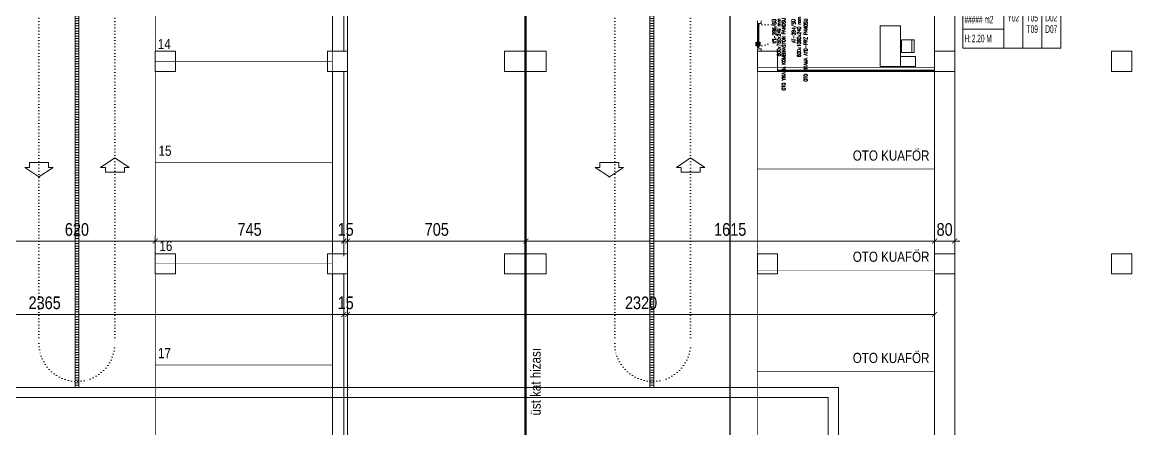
# Model space of a CAD drawing. Header units: metres. Extents: x -17822 to 152406, y -4219 to 19791.
# Drawn here: x 5534 to 9920, y 188 to 1795 of the extents above; entities that cross this region are included whole.
import ezdxf
from ezdxf.enums import TextEntityAlignment as Align

# ---------------------------------------------------------------- set-up
doc = ezdxf.new("R2010")
doc.units = ezdxf.units.M
doc.header["$LTSCALE"] = 100
doc.header["$MEASUREMENT"] = 0
for name, pattern in [('DOT2', [0.125, 0, -0.125]), ('DOT5', [0.75, 0, -0.75]), ('HIDDEN', [0.375, 0.25, -0.125])]:
    doc.linetypes.add(name, pattern=pattern)
doc.layers.get('0').update_dxf_attribs({"color": 9, "lineweight": 9})
for name, color, linetype, lineweight in [('00', 9, 'Continuous', 9), ('01', 9, 'Continuous', 9), ('05', 9, 'Continuous', 9), ('06B', 9, 'Continuous', 9), ('06D', 9, 'Continuous', 9), ('10', 9, 'Continuous', 9), ('15', 9, 'Continuous', 9), ('20', 9, 'DOT2', 9), ('21', 9, 'Continuous', 9), ('21_mahal200', 9, 'Continuous', 9), ('25', 9, 'Continuous', 9), ('E-AYDINLATMA VE PRİZ PANOSU', 7, 'Continuous', 30), ('E-KABLO', 7, 'Continuous', 30)]:
    doc.layers.add(name, color=color, linetype=linetype, lineweight=lineweight)
doc.styles.add('Arial', font='arial.ttf', dxfattribs={"height": 2.5})
doc.styles.add('E-YAZI', font='txttw.shx')
doc.styles.add('MuuM_TEXT-STANDART', font='ARIALN.TTF')
doc.dimstyles.new('MuuM_DIM200', dxfattribs={"dimscale": 20, "dimtxt": 2, "dimasz": 1, "dimexe": 1, "dimexo": 1, "dimgap": 1, "dimtad": 1, "dimdec": 1, "dimrnd": 0.5, "dimdsep": 46, "dimtxsty": 'MuuM_TEXT-STANDART', "dimblk": 'ARCHTICK', "dimcen": 0, "dimdle": 0.15, "dimclrd": 256, "dimclre": 256, "dimclrt": 256, "dimadec": 0, "dimazin": 0, "dimtfac": 5, "dimtdec": 1, "dimtix": 1, "dimtmove": 2, "dimatfit": 3, "dimldrblk": 'DOT', "dimfxl": 3, "dimfxlon": 1, "dimtolj": 1, "dimlwd": -1, "dimlwe": -1, "dimarcsym": 0})

# ---------------------------------------------------------------- blocks, each defined once
blk = doc.blocks.new('p-kolon_80x80')
blk.add_lwpolyline([(-40, -40), (40, -40), (40, 40), (-40, 40)], close=True)
blk = doc.blocks.new('2.bod.sitatik')
at = {"layer": '01'}
for p in [(6100, -6990), (6780, -6990), (7480, -6990), (7565, -6990), (8480, -6990), (9180, -6990), (9880, -6990), (6100, -7790), (6780, -7790), (7480, -7790), (7565, -7790), (8480, -7790), (9180, -7790), (9880, -7790)]:
    blk.add_blockref('p-kolon_80x80', p, dxfattribs=at)
blk = doc.blocks.new('p-işyeri')
at = {"color": 0, "const_width": 2}
blk.add_lwpolyline([(200, 0), (200, 700), (-200, 700), (-200, 0)], close=True, dxfattribs=at)
blk = doc.blocks.new('p-birim')
blk.add_lwpolyline([(0, 0), (1, 0), (1, 1), (0, 1)], close=True)
blk = doc.blocks.new('p-sandalye-03')
for points in [[(-5, -25.1), (-5, 24.9), (-55, 24.9), (-55, -25.1), (-5, -25.1)], [(-55, 24.9), (-45, 24.9), (-45, -25.1), (-55, -25.1)]]:
    blk.add_lwpolyline(points)
blk.add_point((0, -0.1))
blk = doc.blocks.new('m-calisma unitesi 02')
at = {"ltscale": 0.5}
blk.add_lwpolyline([(-160, 140), (-160, 80), (-120, 80), (-120, 140)], close=True, dxfattribs=at)
blk.add_lwpolyline([(0, 80), (0, 0), (-160, 0), (-160, 80)], close=True)
at = {"linetype": 'DOT5'}
blk.add_lwpolyline([(-160, 80), (-160, 80)], dxfattribs=at)
at = {"rotation": 270}
blk.add_blockref('p-sandalye-03', (-80, 80), dxfattribs=at)
blk = doc.blocks.new('p-al-01')
at = {"layer": '06B'}
for points in [[(27, 4.3), (27, 10.6), (42, 10.6), (42, 8.7), (29.3, 8.7), (29.3, 8.7), (29.3, 4.3), (27, 4.3)], [(27, -0.7), (27, -6.9), (42, -6.9), (42, -5), (29.3, -5), (29.3, -5), (29.3, -0.7), (27, -0.7)]]:
    blk.add_lwpolyline(points, dxfattribs=at)
at = {"layer": '06D'}
for p, q in [((115.7, 4.3), (28.8, 4.3)), ((28.8, -0.7), (115.7, -0.7))]:
    blk.add_line(p, q, dxfattribs=at)
at = {"layer": '10'}
for points in [[(25.7, -0.7), (25.7, 4.3), (20.7, 4.3), (20.7, -0.7)], [(30.7, -0.7), (30.7, 4.3), (25.7, 4.3), (25.7, -0.7)], [(110.7, -0.7), (110.7, 4.3), (105.7, 4.3), (105.7, -0.7)], [(115.7, -0.7), (115.7, 4.3), (110.7, 4.3), (110.7, -0.7)]]:
    blk.add_lwpolyline(points, close=True, dxfattribs=at)
at = {"layer": '15'}
blk.add_lwpolyline([(105.7, 1.8), (30.7, 1.8)], dxfattribs=at)
at = {"layer": '20'}
blk.add_lwpolyline([(110.7, -0.7), (110.7, -85.7)], dxfattribs=at)
blk.add_arc((110.7, -0.7), 85, 180, 270, dxfattribs=at)
blk = doc.blocks.new('p-ızgara')
at = {"layer": '06D'}
h = blk.add_hatch(dxfattribs=at)
h.set_pattern_fill('_USER', color=252, scale=10, angle=180, style=0, pattern_type=0)
h.set_pattern_definition([(180, (20, -8630), (-1e-15, -10), [])])
h.paths.add_polyline_path([(5742.5, -4975), (5742.5, -8278.5), (5757.5, -8278.5), (5757.5, -4975)])
h = blk.add_hatch(dxfattribs=at)
h.set_pattern_fill('_USER', color=252, scale=10, angle=180, style=0, pattern_type=0)
h.set_pattern_definition([(180, (20, -8630), (-1e-15, -10), [])])
h.paths.add_polyline_path([(8015, -4975), (8015, -8278.5), (8030, -8278.5), (8030, -4975)])
for points in [[(5742.5, -4975), (5742.5, -8278.5), (5757.5, -8278.5), (5757.5, -4975)], [(8015, -4975), (8015, -8278.5), (8030, -8278.5), (8030, -4975)]]:
    blk.add_lwpolyline(points, close=True, dxfattribs=at)
blk = doc.blocks.new('prf-10x10')
blk.add_lwpolyline([(-5, -5), (5, -5), (5, 5), (-5, 5)], close=True)
at = {"color": 255}
blk.add_solid([(-5, -5), (5, -5), (-5, 5), (5, 5)], dxfattribs=at)
at = {"layer": '10'}
blk.add_point((0, 0), dxfattribs=at)
blk = doc.blocks.new('p-dog-ser-620')
at = {"layer": '06D'}
for points in [[(-620, 5), (-5, 5)], [(-620, 0), (-5, 0)]]:
    blk.add_lwpolyline(points, dxfattribs=at)
at = {"layer": '15'}
blk.add_lwpolyline([(-620, 2.5), (-5, 2.5)], dxfattribs=at)
at = {"layer": '10', "xscale": 0.5, "yscale": 0.5, "rotation": 90}
for p in [(-617.5, 2.5), (-460, 2.5), (-305, 2.5), (-155, 2.5), (-2.5, 2.5)]:
    blk.add_blockref('prf-10x10', p, dxfattribs=at)
blk = doc.blocks.new('_ArchTick')
at = {"color": 0, "linetype": 'ByBlock', "const_width": 0.15}
blk.add_lwpolyline([(-0.5, -0.5), (0.5, 0.5)], dxfattribs=at)
blk = doc.blocks.new('*D515')
at = {"layer": '25', "transparency": 16777216}
for p, q in [((5440, -32440.8), (5440, -32360.8)), ((6060, -32440.8), (6060, -32360.8)), ((5437, -32380.8), (6063, -32380.8))]:
    blk.add_line(p, q, dxfattribs=at)
at = {"layer": '25', "transparency": 16777216, "xscale": 20, "yscale": 20, "zscale": 20, "rotation": 180}
blk.add_blockref('_ArchTick', (5440, -32380.8), dxfattribs=at)
at = {"layer": '25', "transparency": 16777216, "xscale": 20, "yscale": 20, "zscale": 20}
blk.add_blockref('_ArchTick', (6060, -32380.8), dxfattribs=at)
at = {"layer": '25', "transparency": 16777216, "insert": (5750, -32335.2), "char_height": 50, "attachment_point": 5, "style": 'MuuM_TEXT-STANDART'}
blk.add_mtext('\\A1;620', dxfattribs=at)
blk = doc.blocks.new('_Dot')
at = {"color": 0, "linetype": 'ByBlock', "lineweight": -2}
blk.add_line((-0.5, 0), (-1, 0), dxfattribs=at)
at = {"color": 0, "linetype": 'ByBlock', "const_width": 0.5}
blk.add_lwpolyline([(-0.25, 0, 1), (0.25, 0, 1)], format="xyb", close=True, dxfattribs=at)
blk = doc.blocks.new('*D516')
at = {"layer": '25', "transparency": 16777216}
for p, q in [((6060, -32440.8), (6060, -32360.8)), ((6805, -32410.8), (6805, -32360.8)), ((6057, -32380.8), (6808, -32380.8))]:
    blk.add_line(p, q, dxfattribs=at)
at = {"layer": '25', "transparency": 16777216, "xscale": 20, "yscale": 20, "zscale": 20, "rotation": 180}
blk.add_blockref('_ArchTick', (6060, -32380.8), dxfattribs=at)
at = {"layer": '25', "transparency": 16777216, "xscale": 20, "yscale": 20, "zscale": 20}
blk.add_blockref('_ArchTick', (6805, -32380.8), dxfattribs=at)
at = {"layer": '25', "transparency": 16777216, "insert": (6432.5, -32335.3), "char_height": 50, "attachment_point": 5, "style": 'MuuM_TEXT-STANDART'}
blk.add_mtext('\\A1;745', dxfattribs=at)
blk = doc.blocks.new('*D517')
at = {"layer": '25', "transparency": 16777216}
for p, q in [((6805, -32440.8), (6805, -32360.8)), ((6820, -32410.8), (6820, -32360.8)), ((6805, -32380.8), (6785, -32380.8)), ((6805, -32380.8), (6820, -32380.8)), ((6820, -32380.8), (6840, -32380.8))]:
    blk.add_line(p, q, dxfattribs=at)
at = {"layer": '25', "transparency": 16777216, "xscale": 20, "yscale": 20, "zscale": 20}
blk.add_blockref('_ArchTick', (6805, -32380.8), dxfattribs=at)
at = {"layer": '25', "transparency": 16777216, "xscale": 20, "yscale": 20, "zscale": 20, "rotation": 180}
blk.add_blockref('_ArchTick', (6820, -32380.8), dxfattribs=at)
at = {"layer": '25', "transparency": 16777216, "insert": (6812.5, -32335.2), "char_height": 50, "attachment_point": 5, "style": 'MuuM_TEXT-STANDART'}
blk.add_mtext('\\A1;15', dxfattribs=at)
blk = doc.blocks.new('*D518')
at = {"layer": '25', "transparency": 16777216}
for p, q in [((6820, -32440.8), (6820, -32360.8)), ((7525, -32440.8), (7525, -32360.8)), ((6817, -32380.8), (7528, -32380.8))]:
    blk.add_line(p, q, dxfattribs=at)
at = {"layer": '25', "transparency": 16777216, "xscale": 20, "yscale": 20, "zscale": 20, "rotation": 180}
blk.add_blockref('_ArchTick', (6820, -32380.8), dxfattribs=at)
at = {"layer": '25', "transparency": 16777216, "xscale": 20, "yscale": 20, "zscale": 20}
blk.add_blockref('_ArchTick', (7525, -32380.8), dxfattribs=at)
at = {"layer": '25', "transparency": 16777216, "insert": (7172.5, -32335.2), "char_height": 50, "attachment_point": 5, "style": 'MuuM_TEXT-STANDART'}
blk.add_mtext('\\A1;705', dxfattribs=at)
blk = doc.blocks.new('*D519')
at = {"layer": '25', "transparency": 16777216}
for p, q in [((7525, -32440.8), (7525, -32360.8)), ((9140, -32440.8), (9140, -32360.8)), ((7522, -32380.8), (9143, -32380.8))]:
    blk.add_line(p, q, dxfattribs=at)
at = {"layer": '25', "transparency": 16777216, "xscale": 20, "yscale": 20, "zscale": 20, "rotation": 180}
blk.add_blockref('_ArchTick', (7525, -32380.8), dxfattribs=at)
at = {"layer": '25', "transparency": 16777216, "xscale": 20, "yscale": 20, "zscale": 20}
blk.add_blockref('_ArchTick', (9140, -32380.8), dxfattribs=at)
at = {"layer": '25', "transparency": 16777216, "insert": (8332.5, -32335.2), "char_height": 50, "attachment_point": 5, "style": 'MuuM_TEXT-STANDART'}
blk.add_mtext('\\A1;1615', dxfattribs=at)
blk = doc.blocks.new('*D520')
at = {"layer": '25', "transparency": 16777216}
for p, q in [((9140, -32440.8), (9140, -32360.8)), ((9220, -32410.8), (9220, -32360.8)), ((9140, -32380.8), (9120, -32380.8)), ((9140, -32380.8), (9220, -32380.8)), ((9220, -32380.8), (9240, -32380.8))]:
    blk.add_line(p, q, dxfattribs=at)
at = {"layer": '25', "transparency": 16777216, "xscale": 20, "yscale": 20, "zscale": 20}
blk.add_blockref('_ArchTick', (9140, -32380.8), dxfattribs=at)
at = {"layer": '25', "transparency": 16777216, "xscale": 20, "yscale": 20, "zscale": 20, "rotation": 180}
blk.add_blockref('_ArchTick', (9220, -32380.8), dxfattribs=at)
at = {"layer": '25', "transparency": 16777216, "insert": (9180, -32335.2), "char_height": 50, "attachment_point": 5, "style": 'MuuM_TEXT-STANDART'}
blk.add_mtext('\\A1;80', dxfattribs=at)
blk = doc.blocks.new('*D522')
at = {"layer": '25', "transparency": 16777216}
for p, q in [((4437, -32670.8), (6808, -32670.8)), ((4440, -32730.8), (4440, -32650.8)), ((6805, -32730.8), (6805, -32650.8))]:
    blk.add_line(p, q, dxfattribs=at)
at = {"layer": '25', "transparency": 16777216, "xscale": 20, "yscale": 20, "zscale": 20, "rotation": 180}
blk.add_blockref('_ArchTick', (4440, -32670.8), dxfattribs=at)
at = {"layer": '25', "transparency": 16777216, "xscale": 20, "yscale": 20, "zscale": 20}
blk.add_blockref('_ArchTick', (6805, -32670.8), dxfattribs=at)
at = {"layer": '25', "transparency": 16777216, "insert": (5622.5, -32625.3), "char_height": 50, "attachment_point": 5, "style": 'MuuM_TEXT-STANDART'}
blk.add_mtext('\\A1;2365', dxfattribs=at)
blk = doc.blocks.new('*D523')
at = {"layer": '25', "transparency": 16777216}
for p, q in [((9140, -32610.8), (9140, -32690.8)), ((6817, -32670.8), (9143, -32670.8)), ((6820, -32730.8), (6820, -32650.8))]:
    blk.add_line(p, q, dxfattribs=at)
at = {"layer": '25', "transparency": 16777216, "xscale": 20, "yscale": 20, "zscale": 20, "rotation": 180}
blk.add_blockref('_ArchTick', (6820, -32670.8), dxfattribs=at)
at = {"layer": '25', "transparency": 16777216, "xscale": 20, "yscale": 20, "zscale": 20}
blk.add_blockref('_ArchTick', (9140, -32670.8), dxfattribs=at)
at = {"layer": '25', "transparency": 16777216, "insert": (7980, -32625.3), "char_height": 50, "attachment_point": 5, "style": 'MuuM_TEXT-STANDART'}
blk.add_mtext('\\A1;2320', dxfattribs=at)
blk = doc.blocks.new('*D524')
at = {"layer": '25', "transparency": 16777216}
for p, q in [((6805, -32670.8), (6785, -32670.8)), ((6805, -32730.8), (6805, -32650.8)), ((6805, -32670.8), (6820, -32670.8)), ((6820, -32700.8), (6820, -32650.8)), ((6820, -32670.8), (6840, -32670.8))]:
    blk.add_line(p, q, dxfattribs=at)
at = {"layer": '25', "transparency": 16777216, "xscale": 20, "yscale": 20, "zscale": 20}
blk.add_blockref('_ArchTick', (6805, -32670.8), dxfattribs=at)
at = {"layer": '25', "transparency": 16777216, "xscale": 20, "yscale": 20, "zscale": 20, "rotation": 180}
blk.add_blockref('_ArchTick', (6820, -32670.8), dxfattribs=at)
at = {"layer": '25', "transparency": 16777216, "insert": (6812.5, -32625.3), "char_height": 50, "attachment_point": 5, "style": 'MuuM_TEXT-STANDART'}
blk.add_mtext('\\A1;15', dxfattribs=at)
blk = doc.blocks.new('0_arrow1')
at = {"linetype": 'ByBlock', "lineweight": -2}
blk.add_lwpolyline([(15, -22.5), (-15, -22.5), (-15, -15), (-22.5, -15), (0, 0), (22.5, -15), (15, -15)], close=True, dxfattribs=at)
blk.add_point((0, 0))
blk = doc.blocks.new('0_roomno2')
blk.add_lwpolyline([(19.38, -10.5), (0, -10.5), (0, 0), (19.38, 0)], close=True)
for points in [[(0, -3), (19.38, -3)], [(8.12, -3), (8.12, -10.5)], [(11.88, -3), (11.88, -10.5)], [(15.62, -3), (15.62, -10.5)], [(0, -6.75), (8.12, -6.75)]]:
    blk.add_lwpolyline(points)
at = {"style": 'MuuM_TEXT-STANDART', "width": 0.6}
blk.add_text('H:', height=1.5, dxfattribs=at).set_placement((0.35, -8.61), align=Align.MIDDLE_LEFT)
at = {"style": 'Arial'}
blk.add_attdef('ODANO', (0, 1.17), '', height=2, dxfattribs=at)
blk.add_attdef('MEKANADI', text='', height=2, dxfattribs=at).set_placement((0.35, -3), align=Align.BOTTOM_LEFT)
at = {"style": 'MuuM_TEXT-STANDART', "width": 0.6}
for tag, p in [('M2', (0.35, -4.88)), ('TEMIZTAVANYUKSEKLIGI', (1.8, -8.61))]:
    blk.add_attdef(tag, text='', height=1.5, dxfattribs=at).set_placement(p, align=Align.MIDDLE_LEFT)
for tag, p in [('YER01', (10, -4.5)), ('TAVAN01', (13.75, -4.5)), ('DUVAR01', (17.5, -4.5)), ('YER02', (10, -6.75)), ('TAVAN02', (13.75, -6.75)), ('DUVAR02', (17.5, -6.75)), ('YER03', (10, -9)), ('TAVAN03', (13.75, -9)), ('DUVAR03', (17.5, -9))]:
    blk.add_attdef(tag, text='', height=1.5, dxfattribs=at).set_placement(p, align=Align.MIDDLE_CENTER)
blk = doc.blocks.new('2.bod.Mimari')
at = {"layer": '00'}
for points in [[(6820, -6230), (6820, -6950), (6805, -6950), (6805, -6230)], [(9220, -6950), (9220, -6585), (9140, -6585), (9140, -6950)], [(8440, -6950), (8440, -6940), (8455, -6940), (8455, -6950)], [(6820, -7030), (6820, -7750), (6805, -7750), (6805, -7030)], [(9220, -7750), (9220, -7030), (9140, -7030), (9140, -7750)], [(6820, -7830), (6820, -8550), (6805, -8550), (6805, -7830)], [(9220, -8550), (9220, -7830), (9140, -7830), (9140, -8550)]]:
    blk.add_lwpolyline(points, close=True, dxfattribs=at)
blk.add_lwpolyline([(8455, -6830), (8455, -6840), (8440, -6840), (8440, -6830)], dxfattribs=at)
at = {"layer": '06D', "linetype": 'DOT2'}
for points in [[(5600, -4350), (5600, -7755), (5600, -8105)], [(5900, -4350), (5900, -7755), (5900, -8105)], [(7876.12, -4350), (7876.12, -7755), (7876.12, -8105)], [(8176.12, -4350), (8176.12, -7755), (8176.12, -8105)]]:
    blk.add_lwpolyline(points, dxfattribs=at)
at = {"layer": '06D'}
for points in [[(7520, -8550), (7520, -5430)], [(1942.5, -8278.51), (8760, -8278.51), (8760, -8733.51), (8720, -8733.51), (8720, -8318.51), (1942.5, -8318.51), (1942.5, -8278.51)]]:
    blk.add_lwpolyline(points, dxfattribs=at)
at = {"layer": '06D', "linetype": 'DOT2'}
for points in [[(5600, -8105, 1), (5900, -8105, 1)], [(7876.12, -8105, 1), (8176.12, -8105, 1)]]:
    blk.add_lwpolyline(points, format="xyb", dxfattribs=at)
at = {"layer": '20', "const_width": 5}
blk.add_lwpolyline([(7525, -8550), (7525, -4630)], dxfattribs=at)
at = {"rotation": 90}
blk.add_blockref('p-al-01', (8444.6, -6955.67), dxfattribs=at)
at = {"layer": '05', "xscale": -45, "yscale": 720}
for p in [(6805, -6950), (6805, -7750), (6805, -8550)]:
    blk.add_blockref('p-birim', p, dxfattribs=at)
at = {"layer": '05', "xscale": -1, "rotation": 270}
blk.add_blockref('m-calisma unitesi 02', (8925, -6850), dxfattribs=at)
at = {"layer": '06D'}
blk.add_blockref('p-ızgara', (0, 0), dxfattribs=at)
at = {"layer": '06D', "color": 89, "linetype": 'HIDDEN', "true_color": 0x2e4d23, "rotation": 90}
for p in [(6760, -6790), (6760, -7190), (9140, -7215), (6760, -7590), (9140, -7615), (6760, -7990), (9140, -8015), (6760, -8390), (9140, -8415)]:
    blk.add_blockref('p-işyeri', p, dxfattribs=at)
at = {"layer": '06D', "xscale": 2.5, "yscale": 2.5, "zscale": 2.5, "rotation": 180}
for p in [(5600, -7446.25), (7854.87, -7446.25)]:
    blk.add_blockref('0_arrow1', p, dxfattribs=at)
at = {"layer": '06D', "xscale": -2.5, "yscale": 2.5, "zscale": 2.5}
for p in [(5900, -7371.25), (8176.12, -7371.25)]:
    blk.add_blockref('0_arrow1', p, dxfattribs=at)
at = {"layer": '10'}
blk.add_blockref('p-dog-ser-620', (9140, -7030), dxfattribs=at)
at = {"layer": '21_mahal200'}
ref = blk.add_blockref('0_roomno2', (9251.56, -6727.16), dxfattribs=dict(at, xscale=20, yscale=20, zscale=20))
ref.add_attrib('ODANO', 'B2-33', (9251.56, -6703.76), dxfattribs={"layer": '0', "height": 40, "style": 'Arial'})
ref.add_attrib('MEKANADI', 'OFİS', dxfattribs={"layer": '0', "height": 40, "style": 'Arial'}).set_placement((9258.56, -6787.16), align=Align.BOTTOM_LEFT)
ref.add_attrib('M2', '##### m2', dxfattribs={"layer": '0', "height": 30, "style": 'MuuM_TEXT-STANDART', "width": 0.6}).set_placement((9258.56, -6824.66), align=Align.MIDDLE_LEFT)
ref.add_attrib('TEMIZTAVANYUKSEKLIGI', '2.20 M', dxfattribs={"layer": '0', "height": 30, "style": 'MuuM_TEXT-STANDART', "width": 0.6}).set_placement((9287.56, -6899.32), align=Align.MIDDLE_LEFT)
ref.add_attrib('YER01', 'Y02', dxfattribs={"layer": '0', "height": 30, "style": 'MuuM_TEXT-STANDART', "width": 0.6}).set_placement((9451.56, -6817.16), align=Align.MIDDLE_CENTER)
ref.add_attrib('TAVAN01', 'T05', dxfattribs={"layer": '0', "height": 30, "style": 'MuuM_TEXT-STANDART', "width": 0.6}).set_placement((9526.56, -6817.16), align=Align.MIDDLE_CENTER)
ref.add_attrib('DUVAR01', 'D02', dxfattribs={"layer": '0', "height": 30, "style": 'MuuM_TEXT-STANDART', "width": 0.6}).set_placement((9601.56, -6817.16), align=Align.MIDDLE_CENTER)
ref.add_attrib('TAVAN02', 'T09', dxfattribs={"layer": '0', "height": 30, "style": 'MuuM_TEXT-STANDART', "width": 0.6}).set_placement((9526.56, -6862.16), align=Align.MIDDLE_CENTER)
ref.add_attrib('DUVAR02', 'D07', dxfattribs={"layer": '0', "height": 30, "style": 'MuuM_TEXT-STANDART', "width": 0.6}).set_placement((9601.56, -6862.16), align=Align.MIDDLE_CENTER)
at = {"layer": '21', "style": 'MuuM_TEXT-STANDART'}
for s, p in [('14', (6070.08, -6952.98)), ('15', (6072.77, -7375)), ('OTO KUAFÖR', (8817.08, -7393.96)), ('16', (6076.33, -7751.34)), ('OTO KUAFÖR', (8817.08, -7793.96)), ('17', (6070.52, -8175)), ('OTO KUAFÖR', (8817.08, -8193.96))]:
    blk.add_text(s, height=40, dxfattribs=at).set_placement(p, align=Align.BOTTOM_LEFT)
blk.add_text('üst kat hizası', height=40, rotation=90, dxfattribs=at).set_placement((7583.38, -8389.95))
at = {"layer": '25'}
for base, p1, p2, picture, middle in [((6060, -7699.98), (5440, -7959.4), (6060, -7889.37), '*D515', (5750, -7654.45)), ((6805, -7699.98), (6060, -7959.4), (6805, -7750), '*D516', (6432.5, -7654.56)), ((6820, -7699.98), (6805, -7959.4), (6820, -7750), '*D517', (6812.5, -7654.46)), ((7525, -7699.98), (6820, -7959.4), (7525, -7889.37), '*D518', (7172.5, -7654.45)), ((9140, -7699.98), (7525, -7959.4), (9140, -7830), '*D519', (8332.5, -7654.45)), ((9220, -7699.98), (9140, -7830), (9220, -7750), '*D520', (9180, -7654.45)), ((9140, -7990), (6820, -8249.42), (9140, -7830), '*D523', (7980, -7944.47)), ((6805, -7990), (4440, -8249.42), (6805, -8179.39), '*D522', (5622.5, -7944.47)), ((6820, -7990), (6805, -8249.41), (6820, -8040.01), '*D524', (6812.5, -7944.47))]:
    dim = blk.add_linear_dim(base=base, p1=p1, p2=p2, dimstyle='MuuM_DIM200', override={"dimtxt": 2.5}, dxfattribs=at)
    dim.commit()
    dim.dimension.update_dxf_attribs({"geometry": picture, "text_midpoint": middle, "insert": (0, 24680.79)})

msp = doc.modelspace()

# ---------------------------------------------------------------- linework, layer by layer
at = {"layer": 'E-KABLO', "color": 6}
msp.add_line((8331.33, 1983.39), (8331.33, 114.21), dxfattribs=at)

# ---------------------------------------------------------------- block references
for name in ['2.bod.sitatik', '2.bod.Mimari']:
    msp.add_blockref(name, (0, 8630))

# ---------------------------------------------------------------- texts
at = {"layer": 'E-AYDINLATMA VE PRİZ PANOSU', "color": 4, "style": 'E-YAZI', "width": 0.7}
for s, p in [('KT-2B6/SÜ', (8513.96, 1711.14)), ('600x760x240 mm', (8531.5, 1660.26)), ('OTO YIKAMA KOMBINASYON PANOSU', (8550.79, 1525.1)), ('AT-2B4/SÜ', (8590.16, 1712.29)), ('600x1060x240 mm', (8611.38, 1657.47)), ('OTO YIKAMA AYD-PRZ PANOSU', (8637.9, 1560.15))]:
    msp.add_text(s, height=14, rotation=90, dxfattribs=at).set_placement(p)

doc.saveas('drawing.dxf')
